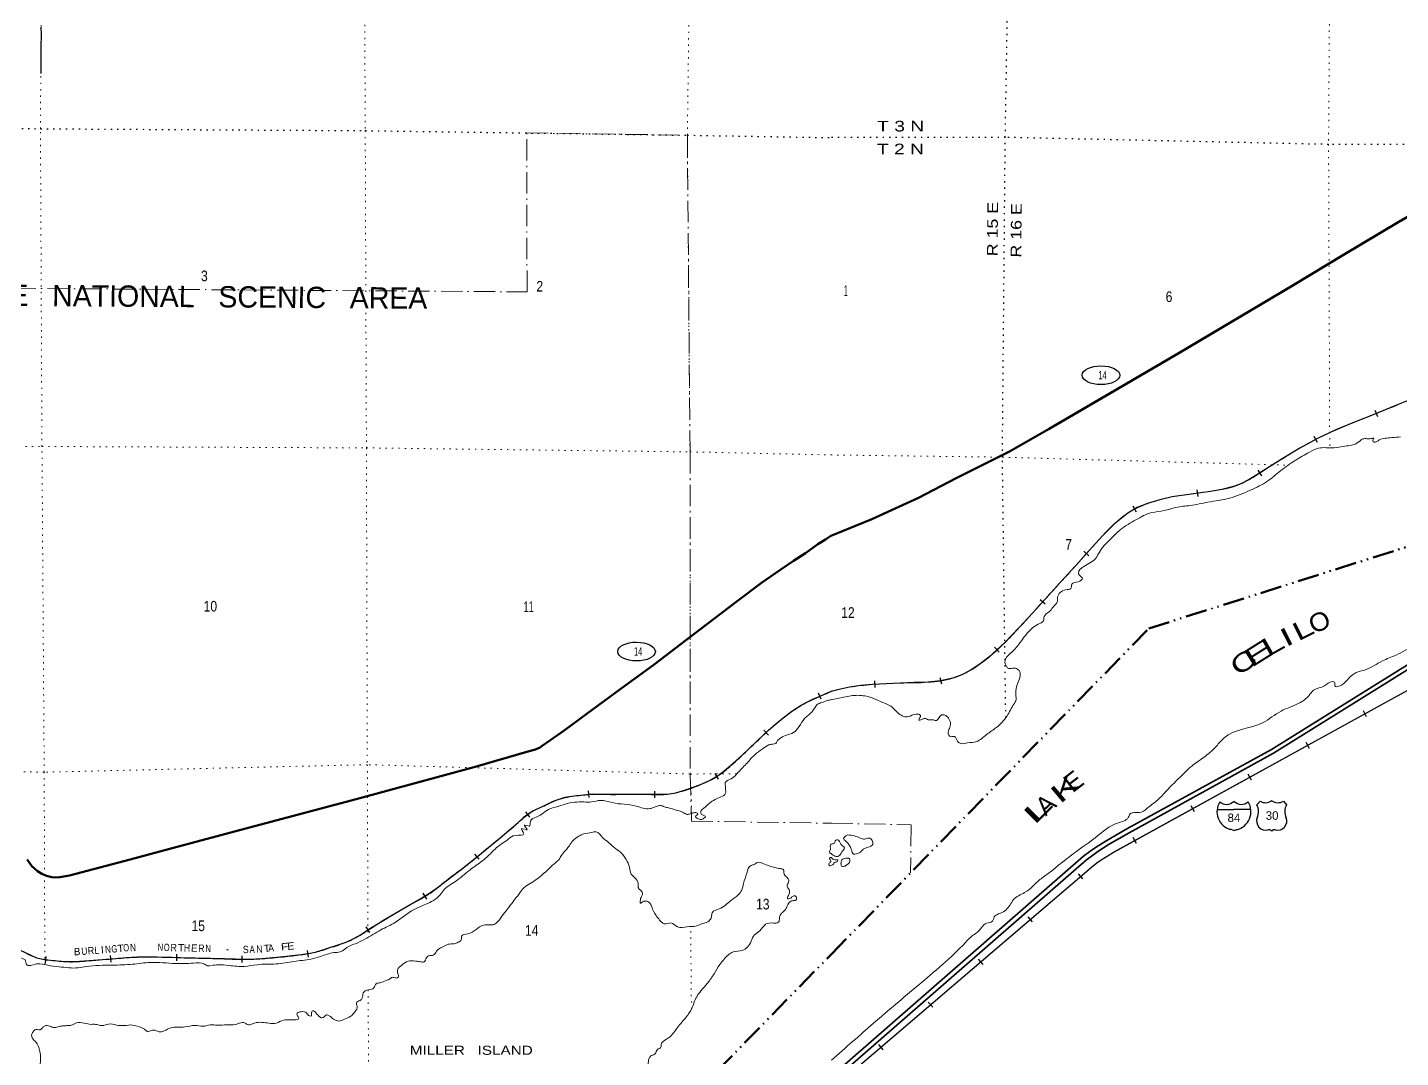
# Model space of a CAD drawing. Header units: feet. Extents: x -199 to 255675, y -686157 to -547785.
# Drawn here: x 18795 to 41355, y -676074 to -659153 of the extents above; entities that cross this region are included whole.
import ezdxf
from ezdxf.enums import TextEntityAlignment as Align

# ---------------------------------------------------------------- set-up
doc = ezdxf.new("R2010")
doc.units = ezdxf.units.FT
doc.header["$LTSCALE"] = 70
for name, pattern in [('DASH_DOUBLE_DOT', [9.2, 5, -1.2, 0.3, -1.2, 0.3, -1.2]), ('DOT_DASHED', [7.7, 5, -1.2, 0.3, -1.2]), ('DOTTED', [1.5, 0.3, -1.2])]:
    doc.linetypes.add(name, pattern=pattern)
for name, color, linetype, lineweight in [('10', 7, 'DASH_DOUBLE_DOT', 70), ('15', 7, 'Continuous', 25), ('16', 7, 'Continuous', 25), ('17', 7, 'Continuous', 25), ('18', 7, 'Continuous', 35), ('23', 7, 'Continuous', 70), ('29', 7, 'Continuous', 25), ('34', 7, 'Continuous', 25), ('39', 7, 'Continuous', 13), ('42', 7, 'Continuous', 25), ('44', 7, 'DOT_DASHED', 13), ('6', 7, 'DOTTED', 25), ('7', 7, 'DOTTED', 13)]:
    doc.layers.add(name, color=color, linetype=linetype, lineweight=lineweight)
doc.layers.add('41', color=7, linetype='Continuous')

msp = doc.modelspace()

# ---------------------------------------------------------------- linework, layer by layer
at = {"layer": '10'}
for points in [[(32004.65, -674375.28), (37218.69, -669025.51), (54333.19, -663616.59), (63971.77, -659283.36)], [(-2.51, -676217.64), (4475.84, -677528.7), (5922.45, -677147.36), (12281.98, -674475.3), (14600.73, -674602.36), (22408.3, -680593.17), (26976.84, -679518.06), (32004.65, -674375.28)]]:
    msp.add_lwpolyline(points, dxfattribs=at)
at = {"layer": '15'}
for p, q in [((38342.14, -671997.74), (38618.55, -671997.74)), ((38614.85, -671866.27), (38617.75, -671863.36)), ((38620.92, -671865.74), (38617.49, -671863.36)), ((38618.55, -672343.32), (38554.66, -672325.36)), ((38618.02, -672343.58), (38681.65, -672324.84))]:
    msp.add_line(p, q, dxfattribs=at)
msp.add_lwpolyline([(38893.91, -671997.74), (38618.02, -671997.74), (38618.55, -671997.74)], dxfattribs=at)
for centre, radius, start, end in [((38644.77, -672032.84), 306.13, 148.44436, 254.43378), ((38496.17, -671750.24), 165.66, 227.34248, 315.8117), ((38739.86, -671750.24), 165.66, 224.18831, 312.69403), ((38591.26, -672032.84), 306.13, 283.08087, 31.62484)]:
    msp.add_arc(centre, radius, start, end, dxfattribs=at)
at = {"layer": '16'}
for p, q in [((38994.72, -671922.77), (39046.03, -671864.01)), ((39237.79, -671858.04), (39237.51, -671858.24)), ((39429.88, -671863.92), (39481.27, -671922.77))]:
    msp.add_line(p, q, dxfattribs=at)
for centre, radius, start, end in [((38801.74, -672033.4), 222.05, 332.97043, 29.75871), ((39137.11, -671706.35), 182.07, 239.97227, 303.45418), ((39338.89, -671706.85), 181.52, 236.33975, 300.08743), ((39338.88, -671706.35), 182.07, 236.54582, 236.59441), ((39674.24, -672033.4), 222.05, 150.24129, 207.02957), ((39140.93, -672188.3), 151.42, 159.09177, 283.81923), ((39335.05, -672188.3), 151.42, 256.18077, 20.90823)]:
    msp.add_arc(centre, radius, start, end, dxfattribs=at)
for centre, major_axis, start_param, end_param in [((39196.27, -672387.12), (-19.56, 51.67), 4.95877769, 6.28318531), ((39279.72, -672387.12), (19.56, 51.67), 0, 1.32637542)]:
    msp.add_ellipse(centre, major_axis=major_axis, ratio=0.929097, start_param=start_param, end_param=end_param, dxfattribs=at)
at = {"layer": '17'}
for centre in [(36433.31, -664866.27), (28802.51, -669405.16)]:
    msp.add_ellipse(centre, major_axis=(309.24, -1), ratio=0.500121, dxfattribs=at)
at = {"layer": '18'}
for points in [[(39232.5, -671013.19), (42631.3, -668899.27), (42713.72, -668859.34), (45901.55, -667477.38), (46110.32, -667401.43), (46211.14, -667372.61), (46339.25, -667344.14), (50625.93, -666470.43), (50889.25, -666400.49), (51129.17, -666321.25), (63977.22, -661263.4)], [(39269.46, -671072.63), (42665.14, -668960.65), (42742.92, -668922.98), (45927.47, -667542.44), (46131.94, -667468.05), (46228.36, -667440.49), (46353.83, -667412.6), (50641.91, -666538.61), (50909.23, -666467.61), (51152.99, -666387.11), (63977.43, -661338.55)], [(39232.5, -671013.19), (36859.17, -672316.12), (36529.18, -672506.75), (36341.86, -672626.18), (36247.94, -672691.95), (36147.4, -672767.53), (32009.34, -676372.87)], [(39269.46, -671072.63), (36896, -672381.46), (36568.12, -672570.87), (36383.55, -672688.55), (36292, -672752.66), (36194.63, -672825.85), (32009.48, -676472.23)]]:
    msp.add_lwpolyline(points, dxfattribs=at)
at = {"layer": '23'}
for points in [[(43952.24, -660819.52), (43216.23, -661246.19), (42350.3, -661754.5), (41328.01, -662347.2), (40417.99, -662885.64), (39600.19, -663379.87), (37699.97, -664508.98), (36659.65, -665115.74), (35583.25, -665748.61), (34927.76, -666118.3), (34055.72, -666556.36), (33436.28, -666879.87), (32670.44, -667231.56), (32133.11, -667450.64), (31997.14, -667504.15)], [(31997.14, -667504.15), (31904.36, -667561.8), (31782.07, -667640.89), (31580.12, -667786.75), (31379.01, -667914.66), (31157.76, -668070.63), (30858.07, -668278.56), (30457.76, -668576.55), (30069.5, -668872.57), (29534.39, -669280.6), (29091.82, -669616.61), (28530.6, -670030.59), (27991.52, -670420.53), (27611.33, -670702.52), (27376, -670866.47), (27249.28, -670954.45), (27205.75, -670984.97), (27177.79, -670999.2), (27142.96, -671012.45), (27036.23, -671042.17), (26150.13, -671296.62), (24197.17, -671829.09), (22362.78, -672317.74), (21110.98, -672652.26)], [(21110.98, -672652.26), (20482.17, -672820.3), (19483.6, -673086.48), (19324.92, -673112.12), (19257.38, -673116.96), (19194.41, -673109.74), (19106.31, -673087.51), (19033.92, -673057.09), (18961.74, -673012.72), (18865.57, -672932.14), (18789.55, -672821.51)]]:
    msp.add_lwpolyline(points, dxfattribs=at)
at = {"layer": '29'}
msp.add_lwpolyline([(19016.57, -659146.42), (19019.48, -659269.54), (19015.74, -659477.67), (19016.94, -659646.59), (19016.94, -659767.37), (19014.4, -659909.96)], dxfattribs=at)
at = {"layer": '34'}
for p, q in [((40981.37, -665546.77), (40939.95, -665444.21)), ((39988.26, -665968.37), (39934.82, -665871.52)), ((39073.65, -666521.19), (39014.61, -666427.65)), ((38030.73, -666856.49), (38015.58, -666746.92)), ((37017.86, -667114.06), (36962.55, -667018.27)), ((36234.76, -667832.57), (36152.69, -667758.42)), ((35515.28, -668627.72), (35433.39, -668553.37)), ((34760.98, -669414.48), (34685.77, -669333.38)), ((32722.89, -669998.3), (32716.41, -669887.88)), ((33815.74, -669942.46), (33791.62, -669834.51)), ((31836.11, -670189.03), (31791.81, -670087.68)), ((40797.92, -670476.61), (40744.57, -670379.72)), ((30968.44, -670776.94), (30894.65, -670694.53)), ((39859.94, -670996.06), (39806.59, -670899.16)), ((30148, -671502.78), (30092.69, -671406.99)), ((38907.54, -671517.48), (38854.19, -671420.59)), ((28025.35, -671805.01), (28013.7, -671695.02)), ((29105.15, -671806.65), (29105.09, -671696.04)), ((27049.02, -672125.63), (26981.69, -672037.87)), ((37969.55, -672036.92), (37916.2, -671940.03)), ((37017.15, -672558.35), (36963.8, -672461.45)), ((26214.22, -672818), (26145.29, -672731.49)), ((36134.88, -673141.23), (36062.99, -673057.17)), ((25354.69, -673470.25), (25298.39, -673375.03)), ((35307.99, -673844.94), (35236.1, -673760.87)), ((24422.29, -674022.49), (24362.45, -673929.46)), ((19089.01, -674522.47), (19103.1, -674412.76)), ((20169.42, -674507.73), (20160.77, -674397.45)), ((21248.17, -674486.63), (21251.25, -674376.06)), ((22320.25, -674511.98), (22322.98, -674401.41)), ((23410.55, -674423.84), (23394.92, -674314.34)), ((34494.82, -674543.78), (34422.93, -674459.72)), ((33667.93, -675247.49), (33596.04, -675163.43)), ((32854.76, -675946.34), (32782.87, -675862.28))]:
    msp.add_line(p, q, dxfattribs=at)
for points in [[(32008.93, -676628.6), (32357.28, -676296.49), (36275.48, -672945.72), (36367.49, -672874.93), (36454.4, -672816.17), (36534.27, -672766.82), (36641.44, -672702.89), (45764.54, -667679.61), (45901.82, -667615.17), (46000.52, -667577.55), (46067.05, -667558.99), (46207.27, -667528.19), (50297.54, -666760.03), (50574.58, -666708.35), (50856.28, -666642.6), (51020.56, -666590.94), (58067.39, -663809.52), (58250.1, -663743.83), (58560.05, -663626.37), (63389.83, -661978.66), (63583.58, -661906.84), (63722.01, -661844.14), (63977.94, -661709.33)], [(43946.13, -664282.14), (43588.57, -664429.15), (43268.52, -664559.07), (42935.75, -664693.89), (42602.87, -664828.41), (42312.13, -664942.93), (42021.42, -665057.56), (41642.27, -665213.85), (41263.54, -665371.1), (40931.86, -665505.07), (40599.89, -665638.43), (40293.66, -665765.13), (39992.33, -665903.76), (39697.9, -666066.2), (39410.95, -666241.34), (39203.36, -666371.66), (38996.05, -666502.51), (38865.85, -666581.39), (38729.59, -666651.12), (38608.15, -666695.59), (38420.63, -666740.34)], [(38420.7, -666740.33), (38230.51, -666773.76), (37917.48, -666817.02), (37604.69, -666862.43), (37399.52, -666911.43), (37197.45, -666975.1), (37029.31, -667041.38), (36872.43, -667131.97), (36655.01, -667306.71), (36459.51, -667501.68), (36241.31, -667743.88), (36022.83, -667985.69), (35768.44, -668264.83), (35514.05, -668543.98), (35301.67, -668777.88), (35089.42, -669011.89), (34845.52, -669261.61), (34588.65, -669499.83), (34443.2, -669614.27), (34286.19, -669714.66), (34146.15, -669788.92), (33997.73, -669843.17), (33796.37, -669888.16), (33592.83, -669909.6), (33365.16, -669915.48), (33137.5, -669921.89), (32907.76, -669932.76), (32678.1, -669946.23), (32488.57, -669961.79), (32300.9, -669990.62), (32155.59, -670021.36), (32001, -670059.53)], [(30891.25, -670769.26), (31048.58, -670628.38), (31211.23, -670493.09), (31353.93, -670384.13), (31505.02, -670287.05), (31600.37, -670235.47), (31698.13, -670189.18), (31794.74, -670147.52), (31891.1, -670105.41), (31950, -670078.71), (32000.34, -670059.98)], [(18768.01, -674354.31), (18850.31, -674394.63), (18946.26, -674434.15), (19046.66, -674459.35), (19129.76, -674470.03), (19213.18, -674477.89), (19353.64, -674491.6), (19494.12, -674498.75), (19649.71, -674492.97), (19805.29, -674481.57), (20027.21, -674464.12), (20249.11, -674446.7), (20424.74, -674432.53), (20600.59, -674421.6), (20925.86, -674420.4), (21251.19, -674429.48), (21489.11, -674434.89), (21727.02, -674440.87), (21880.61, -674445.29), (22034.2, -674449.77), (22205.86, -674454.54), (22377.49, -674458.78), (22513.01, -674456.47), (22648.49, -674447.51), (22824.34, -674433), (22999.92, -674416.4), (23145.62, -674400.66), (23291.11, -674383.1), (23409.22, -674366.24), (23526, -674341.63), (23646.09, -674306.55), (23765.05, -674268.05), (23899.24, -674224.08), (24032.25, -674176.49), (24157.6, -674119.23), (24277.36, -674050.79), (24422.85, -673957.21), (24568.97, -673864.91), (24832.37, -673710.02), (25095.81, -673555.23), (25258.01, -673460.94), (25419.5, -673365.46), (25548.6, -673270.98), (25672.91, -673169.5), (25809.91, -673065.74), (25946.5, -672961.48), (26255.58, -672715.24), (26560.11, -672463.36), (26708.15, -672338.49), (26855.88, -672213.27), (26957.46, -672123.76), (27064.99, -672041.27), (27159.3, -671992.23), (27256.37, -671949.23), (27367.42, -671896.63), (27479.57, -671845.44), (27627.57, -671799.15), (27781.17, -671775.98), (27928.81, -671760.34), (28076.49, -671744.69), (28249.23, -671747.19), (28421.88, -671749.68), (28572.46, -671748.65), (28723.06, -671746.53), (28887.71, -671747.71), (29052.35, -671749.47), (29179.84, -671749.41), (29307.25, -671746.18), (29448.99, -671724.52), (29588.28, -671684.8), (29722.14, -671640.24), (29853.46, -671589.22), (30003.26, -671523.31), (30144.78, -671441.59), (30272.06, -671344.52), (30392.13, -671239.63), (30525.4, -671117.01), (30657.75, -670993.47), (30774.48, -670881.4), (30891.22, -670769.29)]]:
    msp.add_lwpolyline(points, dxfattribs=at)
at = {"layer": '34', "lineweight": 13}
msp.add_lwpolyline([(32009.69, -676629.4), (32358.02, -676297.31), (36276.17, -672946.57), (36368.13, -672875.82), (36455, -672817.09), (36534.84, -672767.76), (36641.99, -672703.84), (45765.04, -667680.59), (45902.25, -667616.18), (46000.86, -667578.6), (46067.32, -667560.06), (46207.49, -667529.27), (50297.74, -666761.11), (50574.81, -666709.43), (50856.57, -666643.66), (51020.93, -666591.98), (58067.78, -663810.55), (58250.48, -663744.86), (58560.42, -663627.41), (63390.2, -661979.7), (63584, -661907.86), (63722.49, -661845.13), (63978.45, -661710.3)], dxfattribs=at)
msp.add_spline([(63965.68, -657625.22), (63549.28, -657872.83), (62915.83, -658218.42), (62508.91, -658443.46), (62242.22, -658535.94), (61748.88, -658646.61), (61163.23, -658739.26), (60541.5, -658852.01), (60086.28, -658972.7), (59416.61, -659232), (58728.93, -659533.47), (57957.09, -659897.2), (57239.57, -660377.33), (56550.28, -660957.8), (56085.29, -661265.16), (55495.84, -661514.38), (54372.98, -661912.43), (53633.06, -662151.7), (53320.21, -662218.12), (53053.45, -662256.4), (52736.49, -662258.58), (52379.35, -662214.62), (52351.27, -662222.67), (51827.6, -662158.73), (51424.31, -662114.79), (51117.33, -662078.83), (50900.68, -662082.96), (50607.82, -662099.18), (49877.77, -662218.01), (49163.77, -662340.85), (48409.63, -662447.65), (47898.22, -662554.32), (47270.46, -662657.03), (46835.24, -662727.53), (46510.37, -662818.03), (46033.18, -662998.95), (45646.28, -663199.88), (45223.37, -663477.12), (44678.25, -663866.82), (44209.21, -664142.07), (43908.51, -664298.8), (43268.93, -664560.09), (42603.28, -664829.43), (42021.83, -665058.58), (41263.96, -665372.12), (40600.31, -665639.45), (39992.83, -665904.74), (39411.53, -666242.28), (38996.63, -666503.45), (38730.03, -666652.13), (38230.68, -666774.85), (37604.9, -666863.51), (37197.82, -666976.14), (36873.05, -667132.88), (36460.31, -667502.44), (36023.64, -667986.43), (35514.86, -668544.72), (35090.22, -669012.64), (34589.37, -669500.67), (34286.74, -669715.61), (33998.04, -669844.23), (33592.9, -669910.7), (33137.54, -669922.99), (32678.18, -669947.33), (32301.1, -669991.7), (32010.54, -670053.17)], degree=3, dxfattribs=at)
at = {"layer": '34'}
for points in [[(28076.54, -671745.79), (28421.88, -671750.78), (28723.06, -671747.63), (29052.34, -671750.57), (29307.35, -671747.28), (29588.6, -671685.85), (29853.88, -671590.24), (30145.39, -671442.51), (30392.86, -671240.45), (30658.51, -670994.27), (30891.98, -670770.08), (31211.92, -670493.95), (31505.58, -670288), (31698.58, -670190.18), (31891.55, -670106.41), (32009.35, -670053.01)], [(-0.05, -673673.74), (311.67, -673838.83), (1140.92, -674276.94), (1792.66, -674602.02), (2446.37, -674941.15), (3052, -675233.98), (3545.35, -675466.26), (3808.06, -675595.49), (4010.67, -675666.34), (4187.23, -675719.04), (4355.79, -675757.66), (4534.44, -675776.24), (4719.16, -675778.77), (4966.09, -675791.52), (5168.92, -675780.05), (5347.69, -675750.45), (5518.48, -675700.74), (5719.44, -675631.05), (5890.22, -675585.36), (6280.18, -675411.81), (6607.83, -675262.18), (7015.91, -675068.6), (7226.97, -674976.85), (7584.8, -674801.2), (7844.09, -674691.52), (8103.38, -674579.84), (8384.8, -674452.15), (8692.35, -674314.51), (9030.09, -674146.83), (9454.24, -673949.29), (9968.82, -673719.88), (10314.63, -673538.17), (10644.31, -673380.51), (11084.45, -673213.13), (11456.23, -673081.68), (11854.03, -672982.44), (12257.82, -672899.27), (12695.68, -672838.28), (13051.15, -672807.17), (13539.04, -672812.57), (13818.11, -672821.4), (14042.97, -672832.08), (14255.71, -672866.81), (14508.62, -672897.65), (14775.56, -672940.57), (15078.56, -673015.71), (15387.63, -673068.79), (15803.05, -673152.28), (16104.06, -673217.38), (16387.03, -673274.4), (16657.95, -673329.38), (17021.15, -673414.73), (17215.78, -673467.48), (17372.28, -673512.1), (17536.75, -673584.84), (17701.18, -673669.63), (17901.64, -673796.67), (18146.18, -673966.01), (18364.65, -674117.2), (18522.97, -674238.11), (18685.41, -674314.86), (18849.86, -674395.63), (19046.46, -674460.43), (19213.07, -674478.98), (19494.11, -674499.85), (19805.37, -674482.67), (20249.2, -674447.8), (20600.63, -674422.7), (21251.16, -674430.58), (21726.99, -674441.97), (22034.17, -674450.87), (22377.49, -674459.88), (22648.57, -674448.61), (23000.03, -674417.49), (23291.25, -674384.19), (23526.27, -674342.7), (23765.39, -674269.1), (24032.66, -674177.51), (24277.93, -674051.73), (24569.54, -673865.85), (25096.37, -673556.18), (25420.11, -673366.38), (25673.59, -673170.36), (25947.18, -672962.35), (26560.82, -672464.2), (26856.6, -672214.1), (27065.58, -672042.2), (27256.83, -671950.23), (27479.96, -671846.47), (27781.31, -671777.07), (28076.54, -671745.79)]]:
    msp.add_spline(points, degree=3, dxfattribs=at)
at = {"layer": '39'}
msp.add_line((32209.04, -670152.33), (31998.39, -670196.18), dxfattribs=at)
for points in [[(41354.93, -665879.9), (41214.52, -665890.01), (41100.19, -665902.12), (41005.93, -665926.26), (40923.74, -665966.45), (40899.63, -665936.36), (40913.62, -665904.23), (40863.48, -665906.27), (40801.29, -665908.31), (40737.1, -665912.36), (40644.91, -665978.65), (40440.36, -666030.95), (40257.85, -666059.15), (40007.09, -666063.3), (39858.73, -666127.62), (39624.21, -666266.25), (39381.71, -666437), (39169.29, -666605.72), (38890.65, -666752.4), (38545.79, -666885.07), (38188.79, -666951.51), (37899.99, -667005.86), (37663.32, -667038.11), (37470.81, -667090.4), (37266.23, -667122.63), (37007.61, -667241.2), (36755.06, -667401.92), (36578.76, -667568.62), (36406.51, -667773.45), (36348.47, -667871.83), (36150.06, -668008.44), (36061.94, -668114.87), (36084.06, -668157.01), (36128.26, -668203.15), (36060.13, -668257.38), (35955.86, -668297.58), (35937.91, -668371.86), (35851.67, -668389.97), (35721.45, -668516.5), (35717.52, -668574.71), (35643.44, -668681.14), (35579.34, -668751.43), (35501.21, -668827.74), (35487.27, -668900.01), (35403.09, -668956.26), (35300.87, -669022.56), (35102.59, -669259.52), (34966.39, -669416.16), (34856.25, -669556.72), (34880.45, -669651.05), (34914.6, -669681.14), (35010.89, -669677.07), (35075.12, -669703.13), (35107.31, -669775.37), (35067.39, -669917.91), (35031.53, -670104.6), (35031.69, -670217), (35001.67, -670269.21), (34889.59, -670461.97), (34717.33, -670650.74), (34552.99, -670769.26), (34388.65, -670883.76), (34242.24, -670905.92), (34133.92, -670916.02), (34075.69, -670877.91), (34027.44, -670799.66), (33953.22, -670801.7), (33925.06, -670749.53), (33943, -670667.23), (33962.95, -670584.92), (33928.73, -670500.63), (33868.48, -670448.48), (33814.31, -670446.5), (33730.18, -670536.87), (33680.01, -670528.87), (33595.75, -670524.91), (33535.54, -670504.87), (33487.42, -670522.96), (33441.29, -670531.01), (33457.28, -670488.85), (33467.27, -670456.73), (33427.12, -670432.67), (33296.76, -670464.85), (33208.51, -670474.94), (33130.22, -670438.85), (33082.03, -670402.75), (33019.75, -670334.54), (32843.08, -670240.3), (32660.42, -670162.12), (32439.7, -670124.1), (32209.04, -670152.33)], [(32007.95, -676117.45), (32695.85, -675511.36), (33433.23, -674884.69), (34206.61, -674183.74), (34324.82, -674071.27), (34382.94, -674031.1), (34477.09, -673934.7), (34551.22, -673866.41), (34649.48, -673836.25), (34679.47, -673763.97), (34781.7, -673703.7), (34939.99, -673565.11), (34994.04, -673478.77), (35178.44, -673364.26), (35430.91, -673151.35), (35503.06, -673097.11), (35982, -672723.51), (36362.77, -672444.29), (36703.5, -672223.31), (36881.92, -672130.88), (36913.93, -672072.65), (36994.14, -672046.51), (37066.37, -672050.48), (37194.66, -671978.15), (37385.02, -671823.49), (37541.27, -671658.81), (37727.58, -671472.04), (37953.98, -671263.16), (38150.38, -671122.54), (38330.71, -670957.85), (38454.9, -670821.29), (39088.48, -670574.05), (39393.14, -670383.2), (39689.86, -670252.56), (39848.17, -670130.03), (39924.28, -670041.67), (40106.74, -669967.31), (40235.03, -669898.99), (40269.15, -669907), (40279.27, -669975.24), (40337.45, -669975.21), (40487.75, -669864.73), (40573.9, -669780.38), (40644.06, -669744.21), (40778.41, -669703.99), (41057.06, -669559.31), (41281.61, -669462.84), (41586.3, -669296.07), (41923.03, -669083.12), (42075.35, -668978.66), (42149.55, -668954.53), (42207.75, -668974.57), (42271.86, -668910.31), (42373.97, -668769.74), (42456.11, -668685.39), (42548.31, -668629.14), (42632.63, -668673.25), (42682.78, -668675.23), (42919.41, -668612.88), (43105.92, -668568.62), (43214.22, -668548.48), (43246.23, -668486.24), (43260.2, -668434.05), (43266.17, -668399.92), (43318.3, -668377.81), (43302.16, -668313.59), (43364.3, -668273.41), (43428.49, -668269.36), (43486.73, -668319.51), (43508.83, -668343.58), (43567.01, -668341.54), (43621.2, -668361.59), (43673.35, -668355.54), (43883.87, -668273.12), (44112.42, -668168.62), (44328.97, -668090.22), (44579.6, -667995.74), (44922.42, -667834.97), (45371.52, -667644.04), (45834.63, -667424.99), (46135.39, -667316.44), (46562.57, -667227.88), (46899.48, -667149.41), (47272.53, -667088.99), (47647.56, -667010.5), (48066.7, -666917.94), (48419.69, -666853.51), (48967.21, -666752.84), (49432.48, -666654.23), (49943.88, -666541.55), (50453.29, -666442.91)], [(32002.69, -670195.28), (31940.13, -670209.46), (31845.02, -670242.79), (31772.66, -670276.72), (31692.07, -670386.9), (31563.27, -670504.98), (31472.58, -670637.23), (31383.99, -670735.35), (31247.34, -670783.14), (31150.82, -670839.08), (31110.57, -670877.11), (31092.4, -670915.2), (31044.19, -670925.1), (30975.89, -670938.96), (30867.29, -671006.91), (30744.58, -671100.92), (30623.78, -671231.07), (30474.81, -671387.23), (30358.09, -671493.3), (30259.54, -671561.28), (30261.41, -671613.48), (30267.23, -671695.81), (30261.09, -671743.98), (30214.81, -671779.98), (30025.84, -671875.81), (29901.08, -671981.86), (29858.79, -672033.93), (29870.72, -672080.14), (29908.83, -672096.31), (29934.87, -672122.48), (29910.72, -672142.49), (29858.46, -672164.42), (29804.3, -672146.2), (29770.24, -672115.99), (29792.38, -672091.96), (29808.49, -672075.95), (29786.46, -672051.79), (29738.26, -672055.67), (29686.02, -672071.58), (29631.79, -672079.46), (29569.62, -672049.17), (29439.22, -672006.64), (29342.92, -671976.25), (29276.7, -671960), (29214.51, -671937.74), (29140.21, -671943.55), (29079.91, -671965.46), (29023.65, -671985.38), (28796.86, -671944.58), (28399.45, -671887.24), (28210.8, -671850.56), (28064.26, -671875.32), (27938.69, -671875.32), (27628.68, -671910.66), (27491.34, -671953.85), (27387.25, -671984.73), (27153.87, -672126.62), (27059.69, -672189.44), (27036.15, -672271.9), (26956.89, -672254.53), (27004.75, -672334.72), (26910.57, -672312.62), (26949.82, -672393.62), (26812.47, -672425.03), (26694.75, -672487.85), (26476.96, -672648.84), (26400.44, -672727.37), (26296.45, -672821.61), (26092.4, -672970.81), (25853.03, -673161.25), (25745.12, -673233.89), (25643.12, -673312.81), (25574.41, -673402.73), (25338.97, -673555.86), (25146.69, -673642.24), (24836.68, -673854.27), (24601.24, -673977.96), (24336.36, -674131.09), (24185.29, -674203.73), (24080.68, -674243.9), (23932.18, -674337.23), (23830.16, -674350.98), (23612.37, -674413.8), (23453.44, -674456.99), (23172.5, -674496.28), (22883.27, -674537.61), (22568.01, -674548.76), (22361.13, -674578.28), (22104.16, -674561.49), (21927.5, -674550.95), (21821.51, -674561.53)], [(25491.9, -674366.36), (25546.29, -674294.25), (25618.67, -674256.31), (25707.12, -674212.39), (25803.51, -674206.64), (25873.86, -674178.74), (25922.15, -674138.72), (25926.31, -674080.52), (26028.8, -674042.66), (26165.52, -673968.77), (26288.17, -673900.86), (26392.6, -673893.13), (26426.73, -673895.24), (26497.07, -673867.33), (26591.74, -673749.15), (26674.32, -673642.98), (26750.87, -673542.82), (26819.37, -673452.68), (26863.66, -673402.61), (26910.02, -673332.48), (27111.19, -673180.47), (27304.33, -673026.44), (27417.03, -672920.36), (27517.64, -672832.31), (27580.12, -672738.13), (27650.61, -672654.01), (27698.96, -672589.91), (27757.38, -672513.78), (27853.94, -672437.77), (27936.37, -672397.85), (28066.92, -672378.15), (28137.23, -672364.3), (28241.41, -672456.94), (28343.6, -672539.55), (28429.74, -672620.09), (28539.97, -672700.71), (28630.02, -672821.42), (28687.93, -672948.07), (28715.76, -673060.57), (28779.85, -673125), (28829.82, -673213.47), (28837.64, -673297.82), (28871.7, -673330.03), (28899.65, -673390.34), (28869.36, -673460.52), (28863.23, -673504.67), (28861.13, -673540.8), (28895.31, -673520.82), (28947.56, -673502.9), (28999.72, -673519.11), (29057.71, -673615.64), (29151.67, -673780.53), (29213.74, -673848.97), (29255.83, -673879.2), (29364.29, -673861.44), (29474.56, -673928.01), (29635.2, -673924.45), (29787.82, -673912.84), (29884.29, -673874.97), (29996.85, -673827.11), (30033.15, -673764.97), (30047.38, -673694.75), (30161.99, -673630.83), (30351.06, -673496.86), (30473.78, -673400.85), (30526.17, -673328.72), (30560.59, -673214.39), (30613.21, -673047.91), (30685.82, -672917.62), (30734.04, -672903.71), (30788.34, -672869.73), (30878.65, -672886.05), (31077.25, -672954.87), (31163.55, -672971.18), (31213.71, -672987.38), (31227.58, -673059.7), (31305.63, -673162.31), (31291.45, -673210.45), (31281.25, -673276.67), (31315.26, -673324.95), (31317.19, -673357.07), (31296.97, -673413.23), (31284.79, -673465.39), (31322.95, -673463.49), (31367.21, -673427.48), (31407.39, -673417.56), (31431.39, -673455.77), (31419.26, -673489.87), (31367.03, -673497.75), (31310.74, -673527.7), (31272.4, -673601.87)], [(32002.83, -672566.51), (32053.96, -672550.26), (32075.96, -672502.08), (32110.06, -672498.05), (32158.3, -672568.27), (32216.57, -672630.46), (32176.54, -672696.72), (32128.48, -672762.99), (32084.36, -672773.05), (32003.99, -672725.26)], [(32272.75, -672416.18), (32383.1, -672434.18), (32479.44, -672468.25), (32549.68, -672488.28), (32621.88, -672468.17), (32672.09, -672510.29), (32682.2, -672574.52), (32606.03, -672618.72), (32527.84, -672652.89), (32471.74, -672705.11), (32411.59, -672729.23), (32365.46, -672733.27), (32337.29, -672671.06), (32307.11, -672602.83), (32266.9, -672544.64), (32228.74, -672508.53), (32206.64, -672488.47), (32272.75, -672416.18)], [(32003.99, -672725.26), (31991.3, -672722.95), (31977.45, -672709.67), (31974.57, -672688.89), (31984.95, -672663.49), (31988.41, -672640.98), (31984.38, -672619.62), (31985.53, -672596.53), (31990.72, -672577.47), (31997.64, -672571.7), (32001.47, -672567.83), (32002.83, -672566.51)], [(32003.95, -672913.63), (31984.95, -672924), (31971.69, -672918.23), (31963.03, -672893.41), (31976.88, -672873.2), (31989.57, -672859.92), (31994.18, -672848.38), (31993.61, -672840.3), (31987.84, -672829.33), (31977.45, -672814.9), (31972.84, -672800.46), (31980.34, -672793.54), (31989.57, -672788.92), (31994.76, -672787.76), (32000.53, -672787.76), (32003.41, -672788.92)], [(32003.41, -672788.92), (32062.7, -672826.08), (32108.85, -672832.08), (32102.86, -672854.16), (32056.74, -672868.23), (32036.72, -672896.35), (32003.95, -672913.63)], [(32161.52, -672887.52), (32174.73, -672828.84), (32238.88, -672798.7), (32303.09, -672810.71), (32299.16, -672868.92), (32265.1, -672905.07), (32214.99, -672933.19), (32164.82, -672919.17), (32162.77, -672889.06), (32161.52, -672887.52)], [(21803.85, -674563.49), (21768.53, -674569.38), (21702.65, -674540.27), (21521.31, -674522.26), (21226.02, -674530.12), (20813.99, -674512.45), (20521.64, -674541.9), (20185.15, -674555.64), (19763.31, -674581.16), (19629.89, -674600.79), (19314, -674583.12), (19128.54, -674559.04), (18945.88, -674536.44), (18777.37, -674546.31), (18755.31, -674467.63), (18714.59, -674448.15), (18606.67, -674395.14), (18457.56, -674304.83), (18367.3, -674285.2), (18316.29, -674194.89), (18074.96, -674029.98), (17876.79, -673912.18), (17657.05, -673764.94), (17429.45, -673645.18), (17382.36, -673631.44), (17291.62, -673650.39), (17227.32, -673670.28), (17209.34, -673634.1), (17205.44, -673589.92), (17121.07, -673603.73), (16783.71, -673622.85), (16502.67, -673599.96), (16293.97, -673551.19), (16077.29, -673484.32), (15898.72, -673431.61), (15698.07, -673380.85), (15547.61, -673328.22), (15481.47, -673281.86), (15433.4, -673233.54), (15170.43, -673208.7), (14839.32, -673137.49), (14413.89, -673043.93), (14066.59, -673020.86), (13767.51, -672985.88), (13464.36, -672968.95), (13319.81, -672964.53), (13225.39, -672982.33), (13171, -673056.45), (13118.69, -673098.46), (13028.3, -673110.25), (12913.71, -673168.15), (12772.98, -673240.02), (12642.32, -673301.88), (12455.37, -673387.68), (12282.62, -673419.31), (12057.68, -673442.76), (11899.02, -673458.36), (11818.73, -673450.11), (11688.19, -673459.77), (11284.28, -673595.14), (10781.87, -673772.38), (10363.72, -673979.98), (9734.53, -674273.31), (9262.15, -674484.77), (9002.79, -674622.55), (8789.78, -674696.23), (8456.28, -674773.57), (8271.55, -674775.05), (8161.1, -674782.77), (7996.35, -674824.46), (7626.62, -674939.85), (7371.35, -675049.54), (7079.86, -675189.24), (6774.37, -675306.82), (6482.84, -675462.58), (5930.07, -675707.94), (5698.96, -675791.6), (5405.25, -675904.47), (5107.04, -675963.31), (4754.23, -675917.08), (4703.83, -675904.47), (4590.42, -675912.88), (4463.75, -675942.67), (4275.41, -675992.72), (3961.88, -675907.11), (3815.29, -675912.71), (3764.99, -675954.73), (3692.77, -675928.43), (3592.73, -675787.61), (3500.6, -675697), (3480.72, -675616.64)], [(31272.4, -673601.87), (31218, -673676), (31181.79, -673706.01), (31151.5, -673772.17), (31147.37, -673820.35), (31135.24, -673852.43), (31050.88, -673864.24), (30922.32, -673885.95), (30825.68, -673994.09), (30743.19, -674058.1), (30684.71, -674160.32), (30624.22, -674262.53), (30539.76, -674314.49), (30391.12, -674338.16), (30244.25, -674456.19), (30169.73, -674548.33), (30077, -674696.62), (29972.21, -674848.9), (29859.44, -674981.08), (29790.93, -675075.24), (29704.08, -675279.77), (29599.29, -675432.05), (29460.33, -675600.29), (29353.58, -675732.49), (29238.94, -675812.47), (29208.7, -675858.55), (29198.53, -675912.73), (29146.25, -675940.69), (29107.93, -676010.84), (29045.6, -676042.79), (29009.36, -676082.84), (28997.17, -676143.03), (28978.91, -676217.26), (28948.66, -676269.37), (28966.6, -676321.62), (28928.22, -676413.86), (28805.35, -676570.1), (28722.88, -676628.09), (28644.41, -676694.11), (28612.12, -676760.27), (28603.88, -676844.57), (28603.74, -676898.77), (28519.33, -676930.65), (28442.98, -676950.51), (28326.1, -677120.83), (28225.53, -677192.81), (28151.03, -677276.92), (28038.29, -677395.05), (27951.74, -677481.13), (27814.93, -677589.15), (27567.52, -677767.12), (27378.48, -677889.04), (27290, -677940.99), (27261.73, -678007.16), (27203.54, -677990.93), (27141.25, -678010.83), (26908, -678146.68), (26698.9, -678260.52), (26642.54, -678314.56), (26580.1, -678394.69), (26523.8, -678424.64), (26473.66, -678402.42), (26451.4, -678472.62), (26374.94, -678536.64), (26234.22, -678604.5), (26111.7, -678622.22), (25985.01, -678700.16), (25806.06, -678798.02), (25450.33, -678935.53), (25114.69, -679065.07), (24763.03, -679182.51), (24441.49, -679296.03), (24385.17, -679336.02), (24284.81, -679321.68), (24218.48, -679349.6), (24184.21, -679405.72), (24003.35, -679463.42), (23499.36, -679474.03), (23137.87, -679503.12), (22786.49, -679508.14), (22521.43, -679517.42), (22278.47, -679518.74), (22061.75, -679469.94), (21738.74, -679366.63), (21445.96, -679223.26), (21195.31, -679088.03), (20892.64, -678882.4), (20734.35, -678753.46), (20569.94, -678660.64), (20455.75, -678555.92), (20289.37, -678449.05)], [(18901.29, -675635.46), (18916.76, -675618.73), (19001.4, -675616.68), (19035.59, -675592.69), (19077.85, -675556.67), (19164.18, -675558.92), (19236.41, -675581.21), (19314.76, -675563.37), (19393.09, -675553.55), (19455.34, -675549.71), (19515.59, -675543.86), (19600.02, -675505.96), (19726.51, -675508.33), (19844.92, -675528.74), (19915.19, -675528.94), (19959.34, -675539.1), (20025.57, -675549.33), (20124.02, -675523.51), (20260.51, -675539.96), (20391, -675548.36), (20519.53, -675540.7), (20627.88, -675569.11), (20720.14, -675609.53), (20778.26, -675649.85), (20828.51, -675629.91), (20904.81, -675630.13), (20956.96, -675652.36), (21043.33, -675636.55), (21149.87, -675588.67), (21380.82, -675571.26), (21545.52, -675547.64), (21678.01, -675560.06), (21798.53, -675538.32), (21914.98, -675542.67), (22069.59, -675537.08), (22210.16, -675529.45), (22380.87, -675513.88), (22394.89, -675525.96), (22459.13, -675532.17), (22523.44, -675508.26), (22645.95, -675496.57), (22762.37, -675508.94), (22886.86, -675507.29), (23001.43, -675459.43), (23113.88, -675455.74), (23202.23, -675453.98), (23250.45, -675442.07), (23242.52, -675399.89), (23218.54, -675355.66), (23290.91, -675321.73), (23379.2, -675342.06), (23427.27, -675390.38), (23461.4, -675390.48), (23461.5, -675352.33), (23481.69, -675308.22), (23539.82, -675346.53), (23587.87, -675398.87), (23634, -675421.08), (23670.19, -675403.12), (23710.41, -675375.13), (23754.56, -675387.3), (23824.68, -675445.72), (23908.94, -675474.06), (24003.38, -675446.23), (24105.91, -675396.33), (24176.36, -675324.26), (24212.73, -675232.01), (24198.82, -675177.77), (24259.16, -675135.78), (24295.39, -675099.74), (24311.67, -675013.46), (24396.13, -674961.51), (24484.55, -674931.65), (24526.89, -674861.5), (24591.18, -674845.62), (24687.65, -674807.75), (24735.88, -674789.82), (24790.18, -674755.85), (24858.42, -674768.09), (24886.56, -674756.12), (24878.69, -674691.86), (24876.83, -674631.62), (24945.29, -674555.53), (25047.85, -674491.58), (25170.33, -674489.92), (25252.63, -674500.19), (25314.86, -674502.38), (25351.17, -674436.23), (25401.46, -674398.23), (25459.7, -674392.37), (25491.9, -674366.36)], [(20916.95, -682004.28), (20896.95, -681972.1), (20939.14, -681962.18), (20971.3, -681946.21), (20969.36, -681920.11), (20913.15, -681915.93), (20862.9, -681937.87), (20822.72, -681947.8), (20799.39, -681925.89), (20656.62, -681846.06), (20467.65, -681728.43), (20270.28, -681589.78), (20081.31, -681371.31), (19997.33, -681199.05), (19629.89, -680837.73), (19373.73, -680514.23), (18974.8, -680068.88), (18911.81, -679926.03), (18582.17, -679585.72), (18506.58, -679501.69), (18451.99, -679434.47), (18384.8, -679253.81), (18275.63, -679196.16), (18237.83, -679157.18), (18061.46, -678963.91), (17922.88, -678816.87), (17897.68, -678724.44), (17775.91, -678619.4), (17641.53, -678468.15), (17511.35, -678316.9), (17381.17, -678161.45), (17238.4, -677980.79), (17188, -677846.35), (17074.45, -677787.42), (16988.4, -677670.74), (16872.34, -677515.82), (16847.86, -677489.23), (16768.22, -677401.09), (16797.47, -677379.99), (16676.09, -677308.48), (16696.69, -677241.34), (16625.3, -677203.53), (16595.91, -677169.92), (16520.32, -677081.69), (16310.35, -676833.81), (16150.78, -676623.74), (15957.61, -676417.87), (15798.04, -676258.22), (15672.06, -676094.37), (15483.09, -675938.92), (15260.53, -675762.46), (15016.97, -675615.41), (14697.83, -675464.16), (14223.31, -675359.13), (13656.4, -675346.52), (13168.98, -675465.56), (12753.08, -675574.79), (12644.56, -675610.62), (12606.3, -675656.69), (12513.84, -675694.57), (12284.79, -675758.16), (11842.73, -675891.41), (11495.13, -675988.79), (11195.65, -676110.4), (10938.36, -676226.11), (10618.78, -676355.69), (10313.22, -676505.39), (10065.89, -676651.24), (9870.77, -676793.22), (9717.84, -676925.29), (9675.52, -676989.41), (9641.26, -677039.5), (9597.18, -676999.23), (9579.2, -676963.04), (9548.93, -677025.19), (9560.7, -677135.64), (9586.43, -677284.28), (9608.27, -677384.72), (9624.16, -677453.02), (9618.04, -677489.14), (9535.48, -677587.28), (9380.55, -677715.32), (9249.8, -677811.31), (9157.29, -677871.28), (9111.11, -677871.15), (9089.23, -677788.77), (9175.91, -677652.5), (9262.55, -677530.29), (9343.18, -677406.05), (9405.74, -677277.74), (9452.12, -677197.57)], [(20289.37, -678449.05), (20183.16, -678364.43), (20095, -678289.89), (20019.04, -678157.18), (19910.83, -678072.55), (19780.62, -677949.72), (19722.66, -677845.16), (19730.85, -677782.94), (19714.97, -677708.62), (19646.79, -677672.29), (19622.95, -677571.84), (19617.17, -677473.45), (19649.42, -677425.36), (19681.7, -677365.22), (19697.94, -677295), (19634, -677168.34), (19588.1, -677057.8), (19584.21, -677005.59), (19644.56, -676961.59), (19664.79, -676901.42), (19606.9, -676764.74), (19548.91, -676672.23), (19518.9, -676627.97), (19486.84, -676601.78), (19370.36, -676611.49), (19237.96, -676564.94), (19198.05, -676466.45), (19178.2, -676376.05), (19140.23, -676301.66), (19084.06, -676281.43), (19097.96, -676345.71), (19095.79, -676409.95), (19067.65, -676421.91), (19023.66, -676349.51), (19003.94, -676204.91), (19010.27, -676082.47), (19000.51, -675974.03), (18974.61, -675891.64), (18926.62, -675811.2), (18864.59, -675728.72), (18866.68, -675692.58), (18896.93, -675640.47), (18901.29, -675635.46)]]:
    msp.add_spline(points, degree=3, dxfattribs=at)
at = {"layer": '44'}
for points in [[(0, -659251.4), (2891.98, -659263.35), (2883.93, -660574.05), (8351.04, -660681.97), (11050.7, -660715.02), (11037.72, -663386.25), (27003.46, -663496.72), (26997.94, -660886.44), (29637.65, -660923.28), (29680.84, -666125.08), (29683.64, -671417.1), (29705.12, -672190.29), (32003.64, -672225.2)], [(32003.64, -672225.2), (33314.14, -672250.59), (33306, -673040.28)]]:
    msp.add_lwpolyline(points, dxfattribs=at)
at = {"layer": '6'}
for points in [[(34869.63, -670491.47), (34813.55, -666212.71), (34860.5, -660959.77), (34951.56, -655684.72), (34964.35, -650383.63), (34953.1, -645108.64), (35036.99, -640487.11)], [(0, -660575.65), (2883.93, -660574.05), (8351.04, -660681.97), (13663.64, -660747.29), (19008.37, -660816.72), (24345.15, -660847.98), (29637.65, -660923.28), (31988.39, -660963.08)], [(57052.86, -661086.1), (56133.2, -661096.53), (50855.23, -661121.53), (45506.97, -661088.36), (40172.77, -661075.25), (34862.51, -660959.77), (31988.39, -660963.08)]]:
    msp.add_lwpolyline(points, dxfattribs=at)
at = {"layer": '7'}
msp.add_line((24393.44, -674962.02), (24409.05, -679313.81), dxfattribs=at)
for points in [[(19080.38, -674552.69), (19070.23, -671386.88), (19033.44, -666036.53), (19008.37, -660816.72), (19043.78, -655498.7), (19079.13, -650204.78), (19036.24, -644884.53), (19016.24, -640505.75)], [(24426.09, -640500.69), (24396.98, -644972.07), (24371.71, -650249.96), (24320.3, -655541.84), (24345.15, -660847.98), (24354.89, -663509.13)], [(29712.25, -672063.18), (29683.64, -671417.1), (29680.84, -666125.08), (29637.65, -660923.28), (29705.13, -655631.45), (29738.57, -650297.37), (29779.95, -644999.45), (29715.1, -640494.53)], [(40194.47, -640478.77), (40162.97, -645161.96), (40168.23, -650459.03), (40207.57, -655738.02), (40172.77, -661071.24), (40191.69, -666091.3)], [(24356.1, -663839.48), (24364.22, -666059.74), (24379.29, -671263.47), (24390.35, -674099.29)], [(0, -665874.54), (2884.72, -665868.08), (8253.46, -665967.69), (13724.75, -666007.36), (19033.44, -666036.53), (24364.22, -666059.74), (29680.84, -666125.08), (31995.31, -666175.16)], [(31995.31, -666175.16), (34813.55, -666212.71), (39513.24, -666343.36)], [(30446.29, -671413.31), (29679.63, -671417.09), (24379.29, -671263.47), (19070.23, -671386.88), (13860.07, -671301.77), (8244.37, -671201.46), (2921.67, -671158.19), (0, -671159.57)], [(29704.09, -675277.76), (29691.41, -673926.62), (29691.46, -673922.84)]]:
    msp.add_lwpolyline(points, dxfattribs=at)

# ---------------------------------------------------------------- texts
at = {"layer": '15'}
msp.add_text('84', height=140, dxfattribs=at).set_placement((38617.47, -672205.85), align=Align.CENTER)
at = {"layer": '16'}
msp.add_text('30', height=140, dxfattribs=at).set_placement((39244.34, -672168.55), align=Align.CENTER)
at = {"layer": '17', "width": 0.6}
for p in [(36459.36, -664934.58), (28828.56, -669473.47)]:
    msp.add_text('14', height=140, dxfattribs=at).set_placement(p, align=Align.CENTER)
at = {"layer": '34'}
for s, rotation, p in [('B', 2.127, (19613.53, -674393.82)), ('I', 4.489, (20029.87, -674363.6)), ('T', 358.697, (21319.32, -674330.6)), ('E', 358.56, (21534.77, -674336)), ('-', 358.408, (22081.13, -674351.03))]:
    msp.add_text(s, height=120, rotation=rotation, dxfattribs=at).set_placement(p, align=Align.CENTER)
for s, rotation, width, p in [('U', 4.191, 0.85, (19733.8, -674386.54)), ('R', 4.496, 0.95, (19843.83, -674378.23)), ('L', 4.496, 0.9, (19939.59, -674370.34)), ('N', 4.489, 0.85, (20122.18, -674356.36)), ('G', 4.489, 0.75, (20226.73, -674348.15)), ('T', 4.613, 1.1, (20331.2, -674339.75)), ('O', 3.557, 0.75, (20420.53, -674329.32)), ('N', 3.557, 0.85, (20532.43, -674325.22)), ('N', 358.401, 0.8, (20976.96, -674321.78)), ('O', 358.401, 0.7, (21081.82, -674324.71)), ('R', 358.401, 0.9, (21195.85, -674327.71)), ('H', 358.697, 0.9, (21415.36, -674333.19)), ('R', 358.56, 0.9, (21651.44, -674338.93)), ('N', 358.352, 0.8, (21762.98, -674341.86)), ('S', 0.977, 0.9, (22382.5, -674358.69)), ('A', 0.977, 0.8, (22487.86, -674356.88)), ('N', 3.784, 0.85, (22609.24, -674351.25)), ('T', 4.717, 1.1, (22733.88, -674340.85)), ('A', 4.717, 0.9, (22801.89, -674334.52)), ('F', 6.166, 1.2, (23025.7, -674312.48)), ('E', 6.166, 1.1, (23128.09, -674301.97))]:
    msp.add_text(s, height=120, rotation=rotation, dxfattribs=dict(at, width=width)).set_placement(p, align=Align.CENTER)
at = {"layer": '41'}
for s, rotation, width, p in [('O', 24.252, 1.1, (40084.4, -669051.87)), ('I', 26.856, 1.6, (39550.1, -669297.78)), ('L', 26.856, 1.45, (39818.77, -669168.02)), ('E', 32.065, 1.7, (39093.02, -669559.02)), ('L', 29.461, 1.55, (39327.21, -669415.57)), ('C', 34.67, 1.45, (38857.2, -669700.12)), ('K', 40.148, 1.8, (35941.97, -671765.24)), ('L', 45.001, 2.1, (35501.66, -672102.82))]:
    msp.add_text(s, height=300, rotation=rotation, dxfattribs=dict(at, width=width)).set_placement(p, align=Align.CENTER)
for s, rotation, p in [('E', 37.721, (36072.73, -671654.44)), ('A', 42.574, (35624.57, -672028.4))]:
    msp.add_text(s, height=300, rotation=rotation, dxfattribs=at).set_placement(p, align=Align.CENTER)
at = {"layer": '42', "width": 1.25}
msp.add_text('MILLER   ISLAND', height=150, dxfattribs=at).set_placement((25076.52, -676029.46))
at = {"layer": '44'}
msp.add_text('COLUMBIA   RIVER   GORGE   NATIONAL   SCENIC   AREA', height=350, rotation=359.604, dxfattribs=at).set_placement((18888.48, -663730.39), align=Align.CENTER)
at = {"layer": '6'}
for s, rotation, width, p in [('T 3 N', 0.066, 1.35, (32755.9, -660862.25)), ('T 2 N', 0.066, 1.35, (32752.4, -661237.2)), ('R 15 E', 89.488, 1.25, (34734.46, -662912.63)), ('R 16 E', 89.488, 1.25, (35123.15, -662934.38))]:
    msp.add_text(s, height=175, rotation=rotation, dxfattribs=dict(at, width=width)).set_placement(p)
at = {"layer": '7'}
for s, width, p in [('3', 0.85, (21646.65, -663321.18)), ('2', 0.85, (27156.23, -663492.63)), ('1', 0.4, (32208.02, -663564.61)), ('6', 0.85, (37496.22, -663663.01)), ('7', 0.85, (35846.39, -667732.11)), ('10', 0.85, (21689.58, -668747.73)), ('11', 0.65, (26944.88, -668755.83)), ('12', 0.85, (32165.13, -668851.67)), ('13', 0.85, (30766.19, -673641.9)), ('15', 0.85, (21490.09, -673997.92)), ('14', 0.85, (26968.45, -674074.12))]:
    msp.add_text(s, height=175, dxfattribs=dict(at, width=width)).set_placement(p)

doc.saveas('drawing.dxf')
